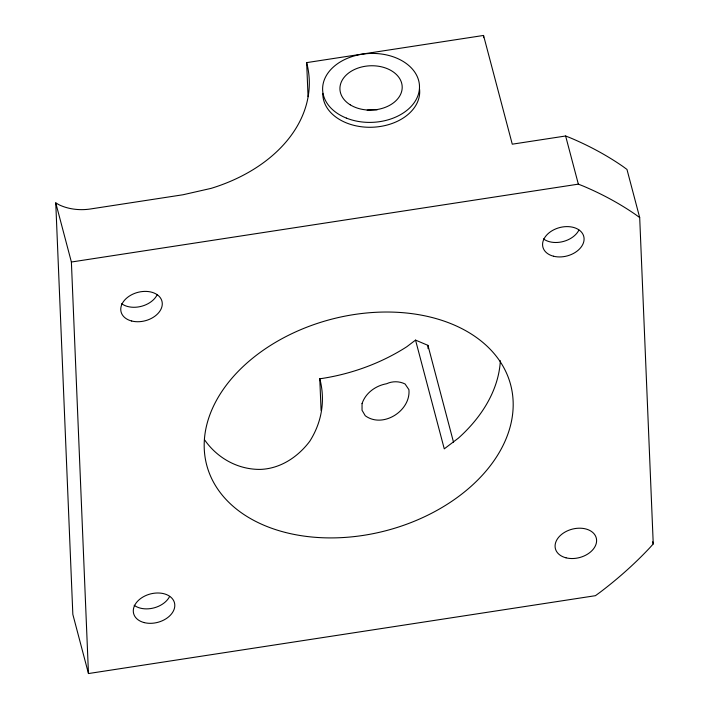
<?xml version="1.0" encoding="UTF-8"?>
<svg xmlns="http://www.w3.org/2000/svg" width="709" height="709" viewBox="0 0 709 709"><rect width="100%" height="100%" fill="white"/><g stroke="black" fill="none" stroke-linecap="round" stroke-linejoin="round"><path stroke-width="1.06" d="M653.246 543.927L649.595 547.986A373.838 259.689 -14.8 0 1 600.177 592.219L595.436 595.684L88.465 673.55L72.841 614.402L55.754 202.871L59.361 204.945A41.547 29.539 -2.4 0 0 90.46 208.978L183.002 194.762L211.096 188.372A156.485 111.269 -2.4 0 0 306.651 62.622L483.538 35.45L512.27 144.184L565.622 135.995L570.594 137.954A373.838 259.689 -14.8 0 1 623.034 166.544L626.969 169.442L639.695 217.592L653.246 543.927L652.679 541.791M453.565 442.363L427.935 345.354L415.536 340.107L406.842 346.71A157.185 109.195 -14.8 0 1 321.815 378.5L319.768 378.668A155.953 108.699 5.4 0 1 309.753 441.282C298.019 456.88 280.631 468.56 260.699 469.393C238.339 469.792 217.583 458.36 204.821 440.165M88.465 673.55L71.387 262.02L578.349 184.145L583.321 186.112A373.838 259.689 -14.8 0 1 635.76 214.703L639.695 217.592M565.622 135.995L578.349 184.145M415.536 340.107L444.268 448.85L458.404 438.118A157.176 109.186 -14.8 0 0 500.35 360.721M55.754 202.871L71.387 262.02M483.538 35.45L483.627 37.657M427.935 345.354L428.076 348.651M306.651 62.622L308.06 96.646M319.768 378.668L321.088 410.493M419.577 89.29A48.469 34.466 -2.4 0 1 372.739 127.221A48.469 34.466 -2.4 0 1 322.808 93.384M157.114 294.847A21.119 14.667 -14.8 0 1 121.629 303.682M169.628 596.446A21.119 14.667 -14.8 0 1 134.152 605.282M578.916 230.062A21.119 14.667 -14.8 0 1 543.44 238.898M367.156 110.223A31.161 22.156 -2.4 0 1 377.144 109.851M362.051 403.616L362.042 410.272L365.241 415.722C382.807 428.759 411.034 410.777 408.907 389.649L405.078 383.994C399.3 381.087 392.423 381.034 386.582 383.755C375.761 385.643 365.543 392.954 362.051 403.616M144.202 622.599A21.119 14.667 -14.8 0 0 174.795 604.972A21.119 14.667 -14.8 0 0 143.138 596.907A21.119 14.667 -14.8 0 0 144.202 622.599M285.435 532.459A157.176 109.186 -14.8 0 0 513.121 401.241A157.176 109.186 -14.8 0 0 277.503 341.197A157.176 109.186 -14.8 0 0 285.435 532.459M566.012 557.815A21.119 14.667 -14.8 0 0 596.597 540.178A21.119 14.667 -14.8 0 0 564.94 532.113A21.119 14.667 -14.8 0 0 566.012 557.815M131.679 321.009A21.119 14.667 -14.8 0 0 162.272 303.372A21.119 14.667 -14.8 0 0 130.616 295.307A21.119 14.667 -14.8 0 0 131.679 321.009M553.49 256.215A21.119 14.667 -14.8 0 0 584.083 238.587A21.119 14.667 -14.8 0 0 552.426 230.522A21.119 14.667 -14.8 0 0 553.49 256.215M346.355 118.084A48.469 34.466 -2.4 0 0 419.498 87.322A48.469 34.466 -2.4 0 0 347.313 58.351A48.469 34.466 -2.4 0 0 346.355 118.084M350.255 104.843A31.161 22.156 -2.4 0 0 401.533 91.869A31.161 22.156 -2.4 0 0 361.386 67.054A31.161 22.156 -2.4 0 0 350.255 104.843"/></g></svg>
